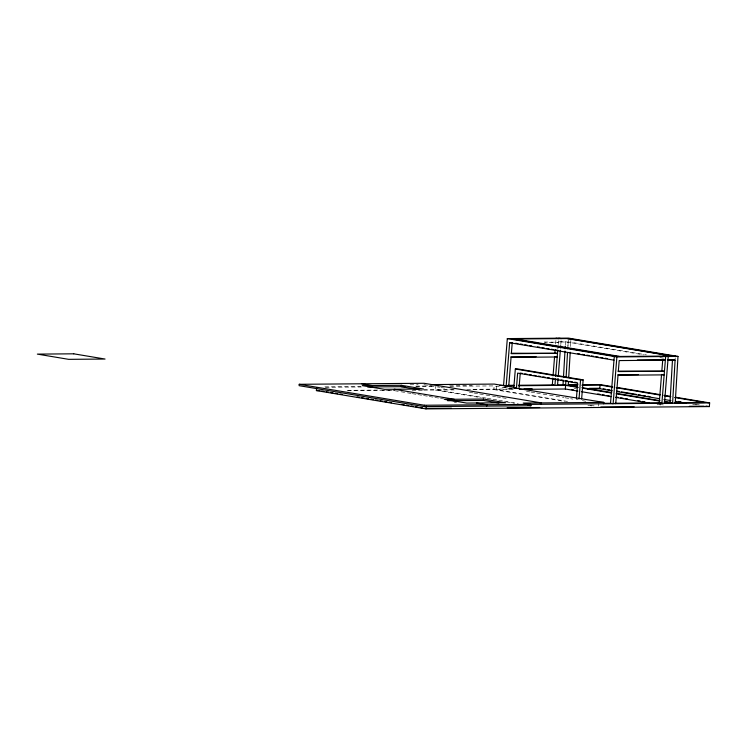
<?xml version="1.0" encoding="UTF-8"?>
<svg xmlns="http://www.w3.org/2000/svg" width="747" height="747" viewBox="0 0 747 747"><rect width="100%" height="100%" fill="white"/><g stroke="black" fill="none" stroke-linecap="round" stroke-linejoin="round"><path stroke-width="0.56" stroke-dasharray="3.73 2.8" d="M565.32 345.282L565.526 341.79L558.373 341.846L570.736 342.201L646.416 354.862M567.729 349.213L568.355 339.474M567.944 346.085L568.28 340.38M570.549 346.524L570.895 340.819M423.745 390.158L435.352 390.055L435.65 386.395M486.11 398.095L437.947 390.037L438.246 386.367M472.888 389.757L493.851 389.579L494.141 385.91L512.563 388.991M567.543 401.456L496.447 389.56L496.746 385.891M555.6 344.068L555.927 340.034M557.85 348.905L558.121 345.609M558.205 344.507L558.607 339.558M560.801 344.554L561.277 338.615M570.736 342.201L570.885 340.371M598.272 406.116L598.496 403.371M675.083 359.662L675.232 357.822M544.236 341.967L558.382 342.303L544.544 342.415M410.047 384.77L418.133 384.705M324.861 386.843L361.006 386.544M415.818 386.096L432.149 385.966M449.638 385.816L472.179 385.639M325.384 387.291L361.361 387.002M415.92 386.554L432.168 386.423M449.89 386.274L494.141 385.91M347.887 390.317L378.206 390.065M423.689 389.701L454.008 389.448M466.838 389.346L512.321 388.972M574.126 388.468L576.46 388.449M347.14 390.784L394.733 390.392M437.947 390.037L454.251 389.906M496.447 389.56L515.972 389.402M412.12 390.476L423.372 390.382M576.32 399.654L578.057 399.645M565.526 341.79L643.821 354.881M659.872 357.57L664.457 358.336M695.662 404.295L701.368 405.248M692.674 404.248L698.417 405.21M659.685 404.323L665.418 405.276M657.08 404.342L662.813 405.304M503.646 387.049L508.249 387.814M509.407 388.01L512.853 388.589M526.504 391.325L529.903 391.895M531.033 392.082L535.562 392.838M536.701 393.034L563.873 397.572M565.003 397.768L569.531 398.524M570.661 398.711L572.921 399.094M582.38 400.672L585.835 401.251M590.485 405.285L596.218 406.247M493.851 389.579L564.947 401.475M587.88 405.313L593.613 406.265M423.913 384.658L439.731 387.301M440.87 387.497L445.436 388.253M469.405 392.268L472.823 392.838M473.971 393.025L478.538 393.79M479.677 393.986L495.653 396.657M496.792 396.844L501.358 397.609M502.507 397.806L507.064 398.562M487.259 398.282L491.843 399.057M492.992 399.243L497.586 400.009M498.725 400.205L503.319 400.971M504.458 401.167L518.222 403.464M435.352 390.055L481.217 397.731M506.447 401.951L514.478 403.296M411.111 393.464L394.127 390.625L382.156 390.326M412.241 393.65L416.77 394.407M417.9 394.593L422.428 395.35M423.558 395.546L428.087 396.302M429.217 396.489L433.746 397.245M434.885 397.441L439.413 398.198M440.543 398.384L443.942 398.954M454.353 402.409L456.576 402.773"/><path stroke-width="1.12" d="M563.499 376.74L564.984 351.109M565.124 348.774L565.255 346.449M565.909 380.671L565.348 389L519.417 389.374M566.114 377.17L567.524 352.715M669.994 402.782L672.487 359.68L667.379 359.718M672.487 359.68L675.092 360.119L672.599 403.221L664.26 401.821M568.448 381.885L568.243 385.303L577.412 386.843M568.719 377.319L570.213 352.229M675.204 403.193L677.987 356.422L568.42 338.102L507.325 338.596L503.562 385.377L506.167 385.816L509.641 342.705L512.237 342.686L511.35 353.686L557.495 353.312L511.051 353.238M541.304 404.295L541.416 402.913L424.025 383.276L299.23 384.303L299.117 385.676L424.343 406.62L530.94 405.752L531.042 404.37L523.217 403.063L603.819 402.409L603.707 403.782M675.409 397.189L709.65 402.913L709.351 406.583L425.967 408.898L316.401 390.578L316.616 387.824M371.95 386.909L372.062 385.536L361.623 383.79M401.307 385.293L362.314 385.611L384.49 389.327L423.484 389.01L401.307 385.293L401.195 386.675L418.936 389.635M424.343 406.62L424.455 405.248L709.65 402.913M425.967 408.898L426.192 406.153M447.63 400.709L483.374 400.42L483.486 399.038L505.663 402.754L466.66 403.072L444.493 399.356L483.486 399.038M486.736 406.107L486.848 404.734L476.409 402.988M508.772 385.797L511.06 357.355L557.206 356.982L555.469 356.692M513.805 388.067L515.337 369.009L517.932 368.981L583.155 379.896L581.624 398.954M516.41 388.524L517.643 373.108L577.646 383.146L576.413 398.553M519.006 388.496L520.248 373.089L522.508 373.472M552.855 378.159L552.304 384.976L554.918 385.415L555.469 378.589M553.041 375.881L554.591 356.543M554.89 352.873L555.152 349.577M555.647 376.32L557.673 351.109M557.514 385.396L558.065 378.589M558.242 376.32L560.343 350.222M560.53 347.953L560.708 345.684M579.018 398.973L580.55 379.915L583.155 379.896M587.282 388.813L599.794 388.72L600.093 385.05L612.699 387.161M677.987 356.422L616.891 356.926L613.128 403.707L610.523 403.268L614.286 356.487L675.381 355.992M615.733 403.679L618.021 375.246L664.167 374.873L662.43 374.583M661.553 374.434L659.265 402.866L661.879 403.305L665.642 356.524L663.028 356.086M661.851 370.764L662.738 359.755L665.344 360.194L619.198 360.577L618.311 371.576L664.457 371.203L618.012 371.128M664.475 403.287L668.238 356.506L665.633 356.067M533.003 342.509L536.467 342.481M510.752 356.907L536.141 356.692M637.359 359.97L662.738 359.755M667.949 360.175L675.092 360.119M617.713 374.798L638.48 374.62M577.945 379.476L580.55 379.457M431.85 384.593L494.243 384.079L515.309 387.6M499.79 385.405L503.282 385.377M507.951 385.34L513.777 385.293M518.446 385.256L553.434 384.966M556.935 384.938L564.769 384.882M568.588 384.845L577.926 384.77M582.585 384.733L600.084 384.593L612.633 386.685M367.617 386.946L405.472 386.638M504.785 385.825L513.964 385.751M518.558 385.713L577.338 385.237M581.894 385.2L600.093 385.05M515.551 387.796L513.824 387.805L603.819 402.409M316.401 390.578L319.893 390.55M523.983 388.879L532.144 388.813M589.29 388.347L599.785 388.263M603.389 403.324L610.28 403.268M614.874 403.231L661.002 402.857M664.251 402.829L671.73 402.764M674.868 402.745L704.44 402.502L674.625 397.516M425.958 408.441L451.496 408.236M507.204 407.778L539.707 407.517M600.803 407.012L634.1 406.742M689.36 406.293L704.15 406.172M672.786 356.011L568.43 338.559L512.535 339.017L616.882 356.468M567.346 338.643L670.647 355.917M558.672 338.176L561.277 338.615M556.067 338.204L558.681 338.634M515.869 339.063L619.17 356.338M507.325 338.596L616.891 356.926M515.682 343.256L517.97 343.639M520.267 344.022L522.555 344.404M524.852 344.797L527.149 345.179M529.436 345.562L531.733 345.945M537.466 346.897L539.754 347.29M542.051 347.672L544.348 348.055M546.636 348.438L548.933 348.821M551.23 349.204L553.518 349.587M555.815 349.969L558.102 350.352M577.599 353.611L579.896 354.003M582.184 354.386L584.481 354.769M586.778 355.152L589.066 355.535M591.363 355.917L593.65 356.3M595.947 356.683L598.244 357.066M600.532 357.449L602.829 357.832M605.126 358.215L607.414 358.597M509.641 342.705L613.987 360.157M515.337 369.009L580.55 379.915M617.199 387.45L660.572 394.705M663.999 395.275L670.843 396.424M616.144 387.73L659.722 395.023M664.307 395.789L670.04 396.75M524.777 373.845L527.037 374.228M529.306 374.602L531.565 374.985M533.834 375.358L536.094 375.741M538.363 376.124L540.623 376.497M542.892 376.88L545.151 377.254M547.42 377.637L549.68 378.01M551.949 378.393L554.209 378.766M556.478 379.149L558.737 379.532M561.006 379.906L563.266 380.288L563.033 384.892L578.253 387.441M565.535 380.662L567.795 381.045M570.064 381.418L572.323 381.801M574.592 382.175L576.852 382.557M603.212 388.832L605.49 389.215M607.778 389.598L610.056 389.981M616.91 391.12L619.188 391.503M621.467 391.886L636.304 394.369M638.592 394.752L640.87 395.135M643.158 395.508L645.436 395.891M647.724 396.274L650.002 396.657M678.537 401.428L680.825 401.811M705.934 406.013L709.351 406.583M599.794 388.72L612.409 390.821M616.994 391.596L659.424 398.693M664.008 399.458L670.89 400.607M675.475 401.372L685.802 403.1M581.997 387.609L611.821 392.595M616.406 393.361L659.974 400.653M664.569 401.419L671.45 402.568M582.837 388.207L611.513 392.997M616.098 393.772L659.676 401.055M571.39 389.551L573.677 389.934M597.759 393.958L600.056 394.351M602.343 394.733L604.64 395.116M606.938 395.499L609.225 395.882M616.107 397.03L618.404 397.413M620.692 397.796L622.989 398.179M625.286 398.562L627.573 398.954M637.891 400.672L640.188 401.055M642.485 401.447L644.773 401.83M565.348 389L577.963 391.111M581.399 391.68L611.214 396.666M615.799 397.432L649.059 402.997M527.578 405.191L530.94 405.752M483.374 400.42L498.903 403.016M394.239 389.243L454.241 399.281L454.129 400.653L451.86 400.28M299.23 384.303L424.455 405.248M321.612 390.989L323.899 391.372M326.196 391.755L328.484 392.138M330.781 392.52L333.078 392.903M335.366 393.296L337.663 393.678M339.96 394.061L342.247 394.444M357.159 396.937L359.447 397.32M361.744 397.703L364.041 398.086M366.329 398.468L368.626 398.851M370.914 399.234L373.211 399.617M375.508 400L377.795 400.392M380.092 400.775L382.38 401.158M384.677 401.541L386.974 401.923M389.262 402.306L391.559 402.689M401.877 404.416L404.174 404.799M406.461 405.182L408.758 405.565M411.055 405.948L413.343 406.331M415.64 406.713L417.937 407.096M420.225 407.488L422.522 407.871M73.748 353.817L37.35 354.115L68.659 359.344L105.056 359.046L73.748 353.817"/></g></svg>
